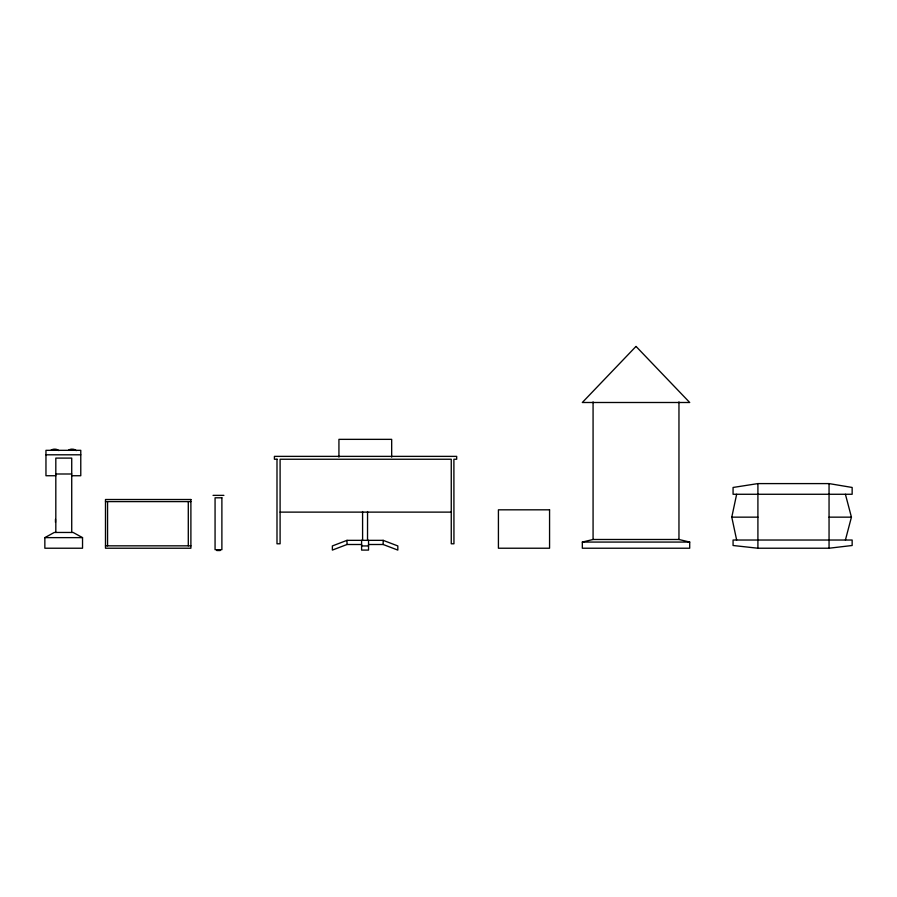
<?xml version="1.0" encoding="UTF-8"?>
<svg xmlns="http://www.w3.org/2000/svg" width="897" height="897" viewBox="0 0 897 897"><rect width="100%" height="100%" fill="white"/><g stroke="black" fill="none" stroke-linecap="round" stroke-linejoin="round"><path stroke-width="1.35" d="M736.65 540.028L731.784 517.154L736.65 494.269M845.411 540.028L851.432 517.154L845.411 494.269M635.951 346.466L582.332 402.495L689.703 402.495L636.085 346.466M44.85 537.628L54.269 532.459L73.117 532.459L82.535 537.628L82.535 548.224L44.85 548.224L44.85 537.628L82.535 537.628M368.499 544.501L383.154 544.501L397.82 550.085L397.82 545.937L383.154 540.342L347.004 540.342L332.372 545.937L332.372 550.085L347.004 544.501L361.626 544.501M582.332 542.068L593.074 539.489L678.962 539.489L689.703 542.068L689.703 548.224L582.332 548.224L582.332 542.068L689.703 542.068M757.909 483.595L733.073 487.463L733.073 494.269L852.15 494.269L852.15 487.463L829.052 483.595L757.909 483.595L757.909 548.224L829.052 548.224L852.15 545.499L852.15 540.028L733.073 540.028L733.073 545.499L757.909 548.224M45.96 454.801L80.775 454.801M277.184 459.242L274.404 459.242L274.404 456.371L456.685 456.371L456.685 459.242L453.893 459.242L453.949 543.784L451.258 543.784L451.258 459.242L280.099 459.242L280.099 543.784L276.994 543.784L276.994 459.242M55.816 473.997L71.726 473.997M55.816 475.735L45.96 475.735L45.96 450.328L80.775 450.328L80.775 475.735L71.726 475.735M213.049 495.368L223.891 495.368M105.487 501.602L190.893 501.602M280.099 512.12L451.258 512.12M731.784 517.154L757.909 517.154M829.052 517.154L851.432 517.154M105.487 545.836L190.893 545.836M361.592 545.937L368.544 545.937M216.771 550.534L220.18 550.534M829.052 483.595L829.052 548.224M678.962 401.89L678.962 539.489M593.074 401.89L593.074 539.489M391.675 457.111L391.675 439.351L338.931 439.351L338.931 457.111M383.154 540.342L383.154 544.501M368.544 540.342L368.544 550.085L361.592 550.085L361.592 540.342M367.557 511.548L367.523 540.342M362.579 511.548L362.601 540.342M347.004 540.342L347.004 544.501M188.292 501.602L188.292 545.836M107.562 501.602L107.562 545.836M71.726 532.459L71.726 458.098L55.816 458.098L55.816 532.459M55.468 519.251L55.468 522.368M68.452 450.193A6.447 6.156 0 0 1 71.603 449.15L73.285 449.24A6.447 6.156 0 0 1 76.29 450.63M50.983 450.238A6.447 6.156 0 0 1 54.123 449.162L55.805 449.229A6.447 6.156 0 0 1 58.832 450.597M221.884 497.801L215.067 497.801L215.067 549.682L221.884 549.682L221.884 497.801M190.893 499.506L105.487 499.506L105.487 548.224L190.893 548.224L190.893 499.506M549.569 509.821L498.418 509.821L498.418 548.224L549.569 548.224L549.569 509.821"/></g></svg>
